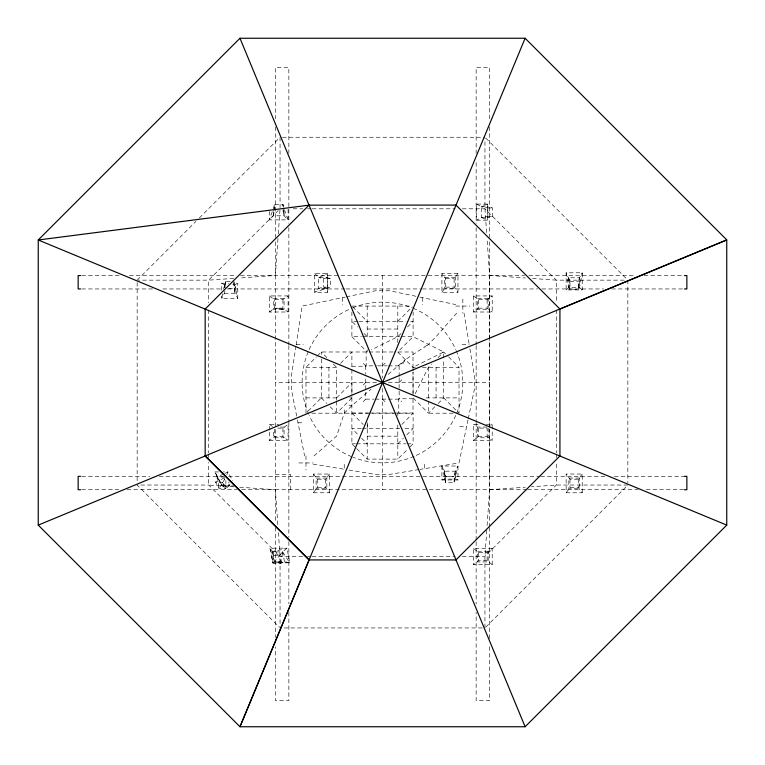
<?xml version="1.0" encoding="UTF-8"?>
<svg xmlns="http://www.w3.org/2000/svg" width="765" height="765" viewBox="0 0 765 765"><rect width="100%" height="100%" fill="white"/><g stroke="black" fill="none" stroke-linecap="round" stroke-linejoin="round"><path stroke-width="0.57" stroke-dasharray="3.83 2.87" d="M487.114 525.44L489.629 489.724L489.629 429.022M489.629 427.826L489.629 339.746M489.629 338.551L489.629 275.467L487.037 238.556M351.881 397.752L351.89 443.815L355.916 447.841M367.2 428.505L367.229 422.624M397.771 342.567L397.8 306.077M218.465 471.938L214.917 471.938L217.308 477.006L215.682 482.361L219.029 488.577L225.818 488.577L225.885 480.477M277.963 238.556L275.371 275.467L239.655 277.972M278.297 233.794L280.057 208.797M476.624 204.112L481.501 206.789L481.501 217.499L487.621 216.447L487.812 217.499L487.621 220.177L476.624 220.177L476.624 204.112L487.621 204.112L487.812 206.789L487.812 217.499L481.501 217.499L476.624 220.177M486.779 530.202L484.943 556.394L484.943 627.941L283.633 627.941M327.688 292.297L327.688 273.554L314.683 273.554L314.683 292.297L327.688 292.297L327.688 273.554L318.699 277.571L318.699 288.281L314.683 292.297L330.375 287.133L330.375 278.718L327.305 277.571L318.699 277.571L314.683 273.554M224.958 287.42L225.532 281.587L230.801 281.587M455.29 471.173L454.142 482.744L445.727 482.744L441.902 466L457.967 466L457.967 479.971L441.902 479.971L441.902 466L444.58 471.173L445.727 476.432L445.727 482.744L444.58 471.173L455.29 471.173L457.967 466L454.142 482.744L454.142 476.432L455.29 471.173L455.29 479.11L457.967 479.971M579.545 277.762L578.397 289.237L569.973 289.237L568.825 287.516L566.148 272.789L582.222 272.789L582.222 289.906L566.148 289.906L566.148 272.789L569.973 281.491L569.973 289.237L568.825 277.762L579.545 277.762L582.222 272.789L579.545 287.516L578.397 289.237L578.397 281.491L579.545 277.762L579.545 287.516L582.222 289.906M288.089 209.18L288.089 219.89L269.347 219.89L273.363 215.778L274.511 204.398L282.926 204.398L283.499 206.502M295.978 346.096L291.446 375.519L291.446 389.672L297.203 418.704M296.16 344.919L302.156 306.077L345.187 297.088M280.726 563.375L282.639 551.9L287.038 548.17L289.715 562.801L272.598 562.801L269.921 548.17L287.038 548.17L272.885 551.9L271.642 555.629L272.981 563.375L280.726 563.375L284.456 561.653L289.715 562.801L282.639 551.9L272.885 551.9L269.921 548.17L274.606 561.653L280.726 563.375L279.292 555.629L272.885 551.9L272.981 563.375L282.639 551.9L284.456 561.653L274.606 561.653L272.598 562.801M481.501 217.499L487.621 220.177L487.621 204.112L481.501 206.789L487.621 207.937L487.812 206.789L492.593 207.937L492.593 216.447L487.812 217.499M222.605 293.77L221.707 298.331L237.781 298.331L237.781 283.213L233.191 283.213M223.495 289.208L225.532 281.587L225.532 287.248M284.437 209.629L288.089 219.89L284.073 215.778L273.363 215.778L274.511 210.04M468.008 419.909L459.019 462.94L420.176 469.366M468.257 418.751L474.329 389.672L474.329 375.519L469.461 346.096M221.707 295.998L221.707 298.331L224.384 293.253L225.302 289.352M273.363 208.606L274.511 204.398L274.511 208.912M344.288 409.916L344.288 413.205L336.59 436.165L313.057 456.753M272.264 211.685L269.347 219.89L269.347 210.365M226.717 474.979L227.932 471.938L223.198 471.938M415.223 393.679L428.41 367.296L431.632 364.073M223.676 473.965L217.308 477.006L219.029 488.577L224.814 478.986M402.782 363.872L405.364 359.636L428.41 344.336M235.295 485.899L222.28 485.899L217.308 477.006L225.914 477.006L215.682 482.361L222.567 482.361L224.805 478.785M441.902 292.297L445.727 287.133L445.727 278.718L441.902 273.554L457.967 273.554L457.967 292.297L441.902 292.297L441.902 273.554M457.967 273.554L454.142 278.718L454.142 287.133L457.967 292.297M313.44 492.784L317.265 487.621L325.68 487.621L329.505 492.784L313.44 492.784L313.44 474.042L329.505 474.042L329.505 492.784M329.505 474.042L325.68 479.206L325.68 487.621M566.148 492.784L569.973 487.621L578.397 487.621L582.222 492.784L566.148 492.784L566.148 474.042L582.222 474.042L582.222 492.784M582.222 474.042L578.397 479.206L569.973 479.206L566.148 474.042M456.657 313.153L436.069 336.686L424.843 347.912M282.639 551.9L279.292 555.629L271.642 555.629M492.211 564.618L487.142 560.793L487.142 552.378L492.211 548.553L492.211 564.618L473.468 564.618L473.468 548.553L492.211 548.553M137.155 280.153L195.993 221.305M199.359 217.948L279.215 138.092M278.374 210.471L208.702 280.153L138.341 280.153M321.281 359.053L321.281 397.896L305.981 413.205L305.981 367.296L316.452 356.815M317.255 356.012L321.281 351.986L393.028 351.986M340.616 363.26L351.89 351.986L351.881 396.586M277.666 428.123L282.926 428.123L288.089 424.298L288.089 440.468L282.926 436.643L274.511 436.643L269.347 440.468L269.347 431.231M397.8 321.377L412.306 306.88M336.59 397.896L351.89 382.596L351.957 393.191M401.023 333.464L397.8 336.686L371.417 349.873M407.468 327.018L413.11 321.377L407.219 321.377M363.193 385.063L365.756 382.5M382.443 365.861L386.641 361.663M363.193 401.702L365.756 399.139L365.756 375.366M388.41 365.861L399.139 365.861L402.782 362.218M399.139 382.5L403.107 378.532M473.468 295.931L478.632 299.67L478.632 308.18L473.468 312.005L473.468 295.931L492.211 295.931L492.211 312.005L473.468 312.005M478.632 299.67L487.142 299.67L492.211 295.931M438.077 357.628L443.719 351.986L447.745 356.012M401.835 424.479L413.11 413.205L413.11 443.815L409.084 447.841M397.8 443.815L403.442 438.173M406.664 434.95L413.11 428.505L401.338 428.505M434.855 406.76L428.41 413.205L413.11 397.896L415.462 397.896M438.077 403.538L443.719 397.896L443.719 359.053M356.72 448.644L367.2 459.115L397.8 459.115L408.281 448.644M486.349 424.298L492.211 424.298L492.211 440.468L487.142 436.643L478.632 436.643L473.468 440.468L473.468 424.298L478.154 424.298M487.142 560.793L478.632 560.793L473.468 564.618M485.785 627.099L627.845 485.039L556.298 485.039L531.293 486.798M330.145 406.76L336.59 413.205L351.986 397.896L351.967 394.367M344.288 413.205L351.986 405.555L370.987 389.213M269.347 295.931L274.511 299.67L282.926 299.67L288.089 295.931L288.089 312.005L269.347 312.005L269.347 295.931L288.089 295.931M566.148 289.906L568.825 287.516L579.545 287.516M388.171 374.429L405.364 359.636M221.515 484.943L230.131 484.943L222.28 485.899L214.917 471.938L221.515 484.943L225.818 488.577L230.131 484.943L228.553 481.969M490.604 425.407L492.211 424.298M269.347 312.005L274.511 308.18L274.511 299.67M232.723 284.647L235.104 284.647L237.781 283.213M443.719 357.877L443.719 351.986L413.014 367.296L413.024 370.824L413.004 351.986L394.185 351.986M224.738 473.459L227.932 471.938L232.665 480.908M441.902 479.971L444.58 479.11L455.29 479.11M327.305 277.571L323.576 278.718L318.699 277.571M346.344 296.839L375.424 290.767L389.576 290.767L418.608 296.83M419 469.557L389.576 474.424L375.424 474.424L346 469.557M233.698 278.393L208.702 280.153L208.702 302.787M489.629 489.724L525.345 487.209M282.438 137.251L484.943 137.251M481.501 206.789L487.812 206.789M487.621 207.937L492.593 207.937M293.158 208.797L302.691 208.797M307.454 208.797L311.03 208.797M312.216 208.797L455.165 208.797M462.309 208.797L484.943 208.797L556.298 280.153L626.65 280.153M487.621 216.447L492.593 216.447M81.74 275.563L119.99 275.563M129.476 275.563L235.926 275.563M240.478 275.563L524.541 275.563M528.835 275.563L635.772 275.563M644.092 275.563L683.298 275.563M330.375 278.718L323.576 278.718L323.576 287.133L327.305 288.281L318.699 288.281L323.576 287.133L330.375 287.133M445.727 278.718L454.142 278.718M569.973 281.491L578.397 281.491M221.707 290.193L221.707 283.213L228.601 283.213M221.707 283.213L224.384 284.647L226.765 284.647M445.727 287.133L454.142 287.133M228.697 288.376L233.956 288.376L235.104 293.253L237.781 298.331L233.956 281.587L233.956 288.376M81.74 288.95L153.459 288.95M162.897 288.95L222.778 288.95M227.348 288.95L344.919 288.95M346.115 288.95L421.266 288.95M422.462 288.95L537.671 288.95M541.907 288.95L603.69 288.95M611.675 288.95L685.679 288.95M224.384 293.253L235.104 293.253L235.104 284.647M351.89 306.077L411.933 306.077M455.768 306.077L469.93 306.077M274.922 308.18L284.073 309.328L284.073 298.618L273.363 298.618L273.363 309.328L284.073 309.328L282.926 308.18L274.511 308.18L284.073 309.328L288.089 312.005M478.632 308.18L487.142 308.18L492.211 312.005M357.781 321.377L351.89 321.377L357.532 327.018M358.957 321.377L406.043 321.377M367.2 329.026L397.8 329.026M351.89 311.957L351.89 336.686L361.31 336.686M362.486 336.686L400.162 336.686M401.338 336.686L413.11 336.686L443.719 351.986M296.256 344.336L303.332 344.336M462.098 344.336L469.175 344.336M363.346 363.452L365.756 365.861L376.485 365.861M377.68 365.861L387.214 365.861M351.89 366.244L366.139 366.244L366.139 351.986M305.981 367.296L336.59 367.296L336.59 400.258M415.385 367.296L413.014 367.296L397.704 351.986L413.11 336.686L413.11 311.957M422.49 367.296L459.019 367.296L459.019 413.205L443.719 397.896M376.571 382.5L275.371 382.596M388.324 382.5L489.629 382.596M305.981 397.896L338.952 397.896M349.615 397.896L351.986 397.896M426.057 397.896L459.019 397.896M413.004 398.756L398.756 398.756L398.756 413.014M365.756 399.139L374.104 399.139M375.29 399.139L387.214 399.139M388.41 399.139L399.139 399.139L401.702 401.702M348.964 405.555L351.986 405.555M351.881 413.014L368.338 413.014M369.514 413.014L413.004 413.014L413.004 396.442M311.862 413.205L413.11 413.205M453.138 413.205L428.41 413.205L428.41 401.434M298.006 422.768L303.332 422.768M269.347 430.073L269.347 424.298L278.718 424.298M459.593 426.306L466.679 426.306M280.506 427.071L284.073 427.071L284.073 437.79L273.363 437.79L273.363 429.452M487.009 427.071L477.484 427.071L473.468 424.298M488.194 428.266L488.194 437.79L477.484 437.79L477.484 427.071L478.632 428.123L487.142 428.123L487.142 436.643M361.31 428.505L351.89 428.505L358.336 434.95M362.486 428.505L400.162 428.505M367.2 436.165L397.8 436.165M269.347 440.468L288.089 440.468M473.468 440.468L492.211 440.468M351.89 443.815L355.419 443.815M356.605 443.815L406.043 443.815M407.219 443.815L413.11 443.815M298.895 462.94L313.057 462.94M275.371 474.424L290.671 474.424L290.671 489.724M81.74 476.337L149.873 476.337M159.321 476.337L223.973 476.337M228.544 476.337L540.061 476.337M540.721 476.337L605.708 476.337M614.391 476.337L685.679 476.337M445.727 476.432L454.142 476.432M313.44 474.042L317.265 479.206L325.68 479.206M81.74 489.724L118.795 489.724M127.095 489.724L237.121 489.724M241.673 489.724L526.932 489.724M527.649 489.724L638.153 489.724M646.282 489.724L685.679 489.724M473.468 548.553L478.632 552.378L487.142 552.378M302.691 556.394L280.057 556.394L208.702 485.039L137.155 485.039L279.215 627.099M307.454 556.394L311.03 556.394M312.216 556.394L455.165 556.394M462.309 556.394L484.943 556.394L556.298 485.039L556.298 462.404M489.629 275.467L525.345 277.972M532.488 278.479L556.298 280.153L556.298 302.787M233.698 486.798L208.702 485.039L208.702 462.404M239.655 487.209L275.371 489.724L277.877 525.44M289.715 562.801L274.606 561.653L272.885 551.9M313.057 464.116L344.824 469.366M419.775 297.078L455.768 304.594M269.347 424.298L272.56 426.516M485.785 138.092L627.845 280.153L627.845 482.658M448.548 356.815L459.019 367.296M352.694 306.88L367.2 321.377M363.977 333.464L367.2 336.686M351.89 336.686L367.2 351.986L367.2 348.457M382.443 399.139L385.005 401.702M326.923 357.628L321.281 351.986L321.281 357.877M333.368 364.073L336.59 367.296M321.281 397.896L326.923 403.538M361.558 438.173L367.2 443.815M351.986 413.205L363.193 424.479M222.567 482.361L225.818 488.577M282.926 210.04L284.073 215.778L284.073 209.629M297.432 419.87L304.575 455.864M464.02 313.153L469.27 344.919M283.155 206.674L282.926 204.398L282.926 206.655M283.27 207.812L284.073 215.778M233.956 281.587L235.104 293.253M486.617 232.608L484.943 208.797L484.943 138.436M278.384 532.583L280.057 556.394L280.057 627.941M413.09 393.191L413.024 372L413.004 395.409M578.397 479.206L578.397 487.621M569.973 479.206L569.973 487.621M568.825 277.762L568.825 287.516M556.298 309.93L556.298 452.87M556.298 454.066L556.298 457.642M489.629 118.795L489.629 67.425L476.146 67.425L476.146 153.449M489.629 126.894L489.629 237.504M489.629 241.855L489.629 526.597M489.629 527.401L489.629 638.393M489.629 646.712L489.629 700.635L476.146 700.635L476.146 612.23M487.142 299.67L487.142 308.18M478.632 428.123L478.632 436.643M478.632 552.378L478.632 560.793M476.146 162.572L476.146 223.227M476.146 227.521L476.146 345.044M476.146 345.799L476.146 421.429M476.146 422.261L476.146 540.96M476.146 541.735L476.146 603.862M462.844 298.991L462.844 313.153M444.58 471.173L444.58 479.11M436.069 367.296L436.069 397.896M428.41 367.296L428.41 400.258M424.298 464.288L424.298 468.687M422.672 297.681L422.672 304.757M399.139 365.861L399.139 376.552M399.139 377.747L399.139 399.139M397.8 413.205L397.8 415.558M397.8 424.977L397.8 459.115M382.5 275.467L382.443 377.805M382.443 388.371L382.5 489.724M367.2 306.077L367.2 339.038M367.296 422.624L367.2 459.115M365.756 365.861L365.756 374.181M344.24 464.288L344.24 469.27M342.328 297.681L342.328 304.757M336.59 401.434L336.59 413.205M328.931 367.296L328.931 397.896M317.265 479.206L317.265 487.621M305.981 455.864L305.981 470.026M288.854 153.449L288.854 67.425L275.371 67.425L275.371 118.795M288.854 162.572L288.854 223.227M288.854 227.521L288.854 345.044M288.854 345.799L288.854 421.429M288.854 422.261L288.854 537.393M288.854 541.735L288.854 603.862M288.854 612.23L288.854 700.635L275.371 700.635L275.371 646.874M282.926 299.67L282.926 308.18M282.926 428.123L282.926 436.643M280.057 137.251L280.057 207.602M275.371 126.894L275.371 237.504M275.371 241.855L275.371 523.088M275.371 527.401L275.371 637.484M274.511 429.194L274.511 436.643M273.363 211.676L273.363 215.778M224.384 284.647L224.384 287.879M208.702 309.93L208.702 452.87M208.702 454.066L208.702 457.642M137.155 282.534L137.155 482.658M456.217 350.666A80.344 80.344 0 0 1 456.217 414.334M455.749 415.405A80.344 80.344 0 0 1 415.357 455.797M414.276 456.275A80.344 80.344 0 0 1 352.789 457.174M351.699 456.734A80.344 80.344 0 0 1 309.146 415.405M308.678 414.334A80.344 80.344 0 0 1 308.678 350.666M309.146 349.595A80.344 80.344 0 0 1 351.699 308.266M352.789 307.826A80.344 80.344 0 0 1 412.106 307.826M413.196 308.266A80.344 80.344 0 0 1 455.749 349.595M455.29 277.571L444.58 277.571L444.58 288.281L455.29 288.281L455.29 277.571M488.194 298.618L477.484 298.618L477.484 309.328L488.194 309.328L488.194 298.618M326.827 478.058L316.117 478.058L316.117 488.768L326.827 488.768L326.827 478.058M579.545 478.058L568.825 478.058L568.825 488.768L579.545 488.768L579.545 478.058M488.194 551.23L477.484 551.23L477.484 561.94L488.194 561.94L488.194 551.23"/><path stroke-width="1.15" d="M525.115 38.25L239.981 726.75L38.25 525.115L726.75 239.885L525.115 38.25L239.981 38.25L38.25 239.981L38.25 525.115M239.981 38.25L309.041 205.163L205.163 309.041L205.163 455.959L309.041 559.932L455.959 559.932L559.932 455.959L559.932 309.041L455.959 205.068L309.041 205.163L38.25 239.981L726.75 525.115L525.115 726.75L239.981 726.75L309.137 559.932L205.163 455.959M559.932 309.041L726.75 239.981L726.75 525.115M80.545 275.563L78.154 275.563L78.154 288.95L80.545 288.95M684.474 275.563L686.865 275.563L686.865 288.95L684.474 288.95M80.545 476.337L78.154 476.337L78.154 489.724L80.545 489.724M684.474 476.337L686.865 476.337L686.865 489.724L684.474 489.724M309.041 205.163L525.115 726.75"/></g></svg>
